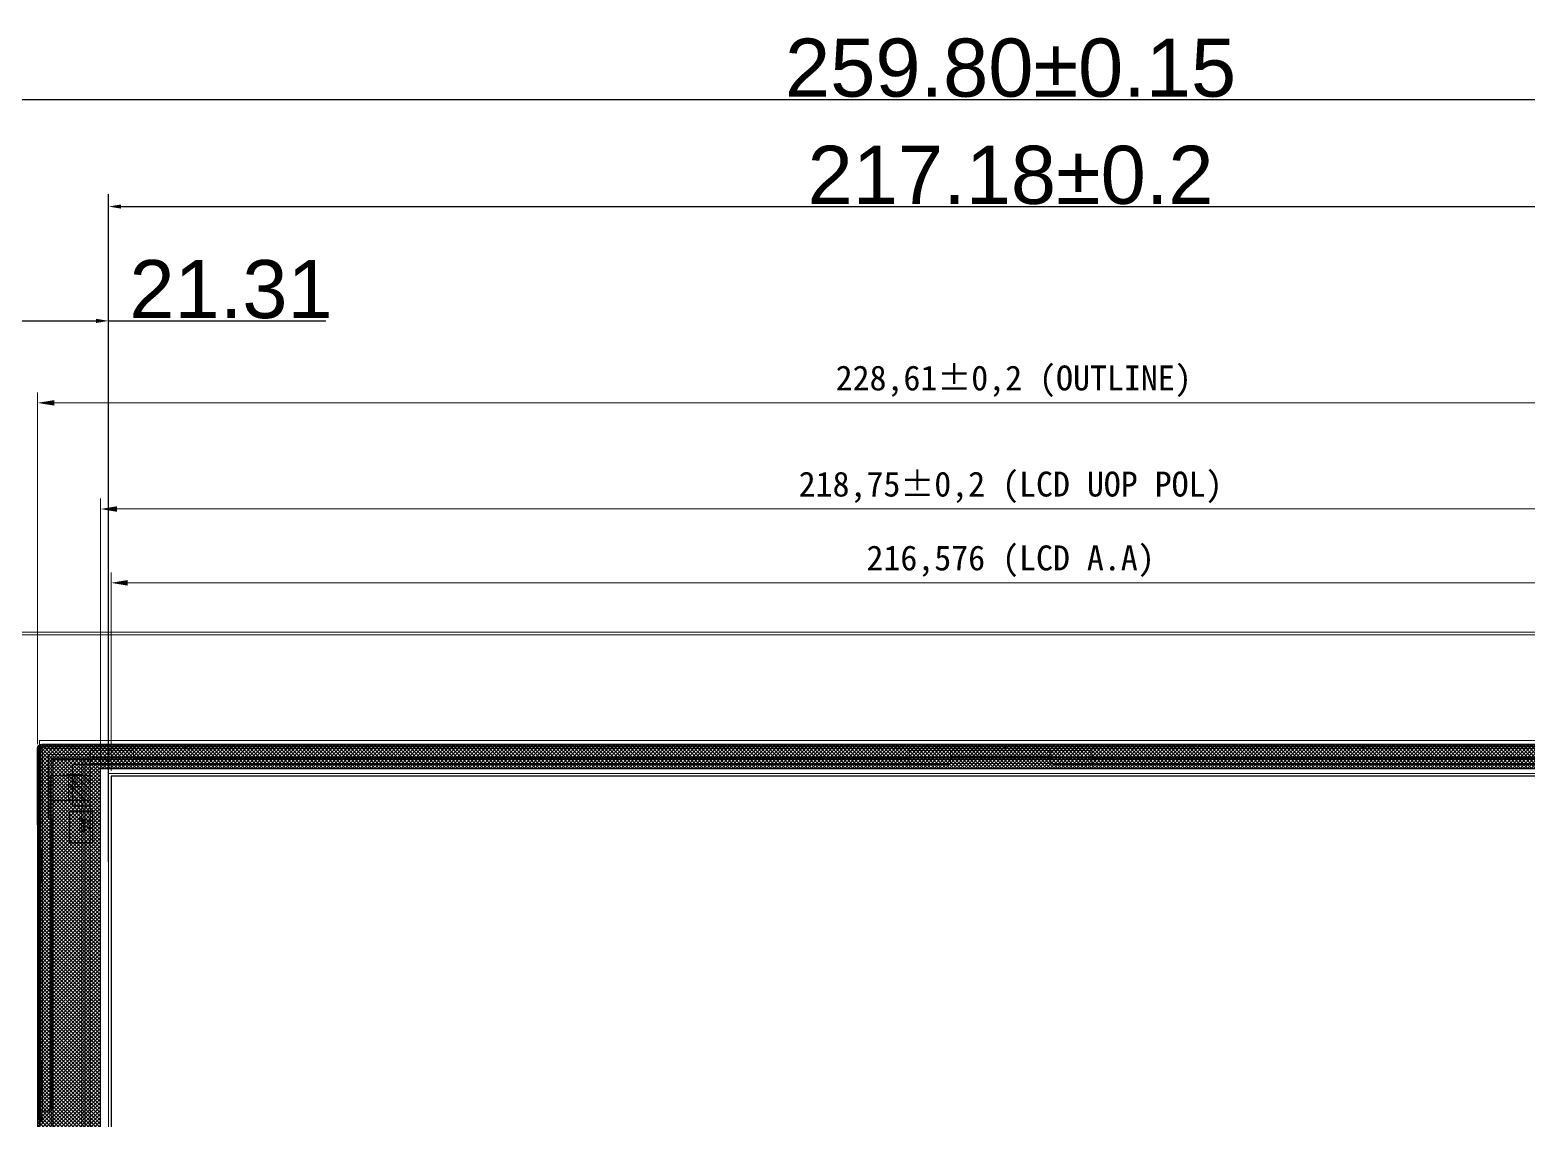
# Model space of a CAD drawing. Header units: millimetres. Extents: x 20850 to 34255, y -4073 to 3090.
# Drawn here: x 23519.4 to 23699.6, y 2577.5 to 2708.7 of the extents above; entities that cross this region are included whole.
import ezdxf

# ---------------------------------------------------------------- set-up
doc = ezdxf.new("R2010")
doc.units = ezdxf.units.MM
doc.header["$LTSCALE"] = 0.2
for name, color, linetype in [('Cover lens', 171, 'Continuous'), ('Sensor', 7, 'Continuous'), ('下铁框', 5, 'Continuous'), ('保护膜', 200, 'Continuous')]:
    doc.layers.add(name, color=color, linetype=linetype)
for name, color, linetype, lineweight in [('DIM（标注）', 3, 'Continuous', 0), ('FPC', 40, 'Continuous', 13), ('LCD', 1, 'Continuous', 13), ('尺寸', 3, 'Continuous', 18), ('标注', 6, 'Continuous', 18), ('胶框', 7, 'Continuous', 5)]:
    doc.layers.add(name, color=color, linetype=linetype, lineweight=lineweight)
doc.styles.add('ARIAL', font='arial.ttf')
doc.styles.get("Standard").update_dxf_attribs({"font": 'simkai.ttf', "width": 0.58, "height": 8})
doc.styles.add('宋体', font='', dxfattribs={"height": 3})
doc.styles.get('宋体').set_extended_font_data('SimSun')
doc.dimstyles.new('ISO-25', dxfattribs={"dimtxt": 2.5, "dimasz": 2.5, "dimexe": 1.25, "dimexo": 0.625, "dimtad": 1, "dimtxsty": 'Standard', "dimcen": 2.5, "dimadec": 0, "dimazin": 0, "dimtfac": 1, "dimtmove": 0, "dimatfit": 3, "dimfxl": 1, "dimarcsym": 0})
doc.dimstyles.new('ISO-25$0', dxfattribs={"dimtxt": 2.5, "dimasz": 1.5, "dimexe": 1.5, "dimexo": 0.5, "dimgap": 0.2, "dimtad": 1, "dimzin": 1, "dimdsep": 46, "dimtxsty": 'ARIAL', "dimcen": 0.5, "dimclrd": 256, "dimclre": 256, "dimclrt": 256, "dimadec": 0, "dimazin": 0, "dimtp": 1.2, "dimtm": 1.2, "dimtfac": 1, "dimtmove": 0, "dimatfit": 3, "dimfxl": 1, "dimtolj": 1, "dimarcsym": 0})

# ---------------------------------------------------------------- blocks, each defined once
blk = doc.blocks.new('7')
at = {"layer": '下铁框', "color": 4}
for p, q in [((-3213.99, 2056.71), (-3213.99, 1829.16)), ((-3213.79, 2056.71), (-3213.79, 1829.16)), ((-3213.49, 1992.5), (-3213.79, 1992.5)), ((-3213.49, 1992.5), (-3213.49, 1988.3)), ((-3213.49, 1988.3), (-3213.79, 1988.3)), ((-3213.49, 1945.23), (-3213.79, 1945.23)), ((-3213.49, 1945.23), (-3213.49, 1941.03)), ((-3213.49, 1941.03), (-3213.79, 1941.03)), ((-3213.49, 1897.97), (-3213.79, 1897.97)), ((-3213.49, 1897.97), (-3213.49, 1893.77)), ((-3213.49, 1893.77), (-3213.79, 1893.77)), ((-3213.49, 1850.7), (-3213.79, 1850.7)), ((-3213.49, 1850.7), (-3213.49, 1846.5)), ((-3213.49, 1846.5), (-3213.79, 1846.5)), ((-3213.99, 1831.26), (-3213.79, 1831.26)), ((-3201.52, 1829.26), (-3201.52, 1828.96)), ((-3197.32, 1829.26), (-3201.52, 1829.26)), ((-3197.32, 1829.26), (-3197.32, 1828.96)), ((-3175.92, 1829.26), (-3175.92, 1828.96)), ((-3171.72, 1829.26), (-3175.92, 1829.26)), ((-3171.72, 1829.26), (-3171.72, 1828.96)), ((-3169.28, 1828.96), (-3168.58, 1829.31)), ((-3213.59, 1828.96), (-3169.28, 1828.96)), ((-3213.59, 1828.76), (-3169.24, 1828.76)), ((-3211.49, 1828.76), (-3211.49, 1828.96)), ((-3169.24, 1828.76), (-3168.54, 1829.11))]:
    blk.add_line(p, q, dxfattribs=at)
for radius in [0.4, 0.2]:
    blk.add_arc((-3213.59, 1829.16), radius, 180, 270, dxfattribs=at)
blk = doc.blocks.new('*D21')
at = {"color": 7, "lineweight": -2, "transparency": 16777216}
for p, q in [((14817.29, 2492.33), (14817.29, 2516.23)), ((15033.86, 2492.33), (15033.86, 2516.23)), ((15031.86, 2514.98), (14819.29, 2514.98))]:
    blk.add_line(p, q, dxfattribs=at)
at = {"color": 7, "lineweight": 15, "transparency": 16777216}
for points in [[(14819.29, 2515.31), (14819.29, 2514.64), (14817.29, 2514.98)], [(15031.86, 2515.31), (15031.86, 2514.64), (15033.86, 2514.98)]]:
    blk.add_solid(points, dxfattribs=at)
at = {"layer": 'DefPoints', "color": 0, "lineweight": 15, "transparency": 16777216}
for p in [(14817.29, 2514.98), (14817.29, 2491.7), (15033.86, 2491.7)]:
    blk.add_point(p, dxfattribs=at)
at = {"color": 7, "transparency": 16777216, "insert": (14925.57, 2517.58), "char_height": 3, "attachment_point": 5, "style": '宋体'}
blk.add_mtext('216,576 (LCD A.A)', dxfattribs=at)
blk = doc.blocks.new('*D22')
at = {"color": 7, "lineweight": -2, "transparency": 16777216}
for p, q in [((14816.02, 2493.23), (14816.02, 2525.12)), ((15034.76, 2493.23), (15034.76, 2525.12)), ((15032.76, 2523.87), (14818.02, 2523.87))]:
    blk.add_line(p, q, dxfattribs=at)
at = {"color": 7, "lineweight": 15, "transparency": 16777216}
for points in [[(14818.02, 2524.2), (14818.02, 2523.53), (14816.02, 2523.87)], [(15032.76, 2524.2), (15032.76, 2523.53), (15034.76, 2523.87)]]:
    blk.add_solid(points, dxfattribs=at)
at = {"layer": 'DefPoints', "color": 0, "lineweight": 15, "transparency": 16777216}
for p in [(14816.02, 2523.87), (14816.02, 2492.6), (15034.76, 2492.6)]:
    blk.add_point(p, dxfattribs=at)
at = {"color": 7, "transparency": 16777216, "insert": (14925.57, 2526.47), "char_height": 3, "attachment_point": 5, "style": '宋体'}
blk.add_mtext('218,75±0,2 (LCD UOP POL)', dxfattribs=at)
blk = doc.blocks.new('*D25')
at = {"color": 7, "lineweight": -2, "transparency": 16777216}
for p, q in [((14808.44, 2495.55), (14808.44, 2537.9)), ((15037.04, 2495.55), (15037.04, 2537.9)), ((15035.04, 2536.65), (14810.44, 2536.65))]:
    blk.add_line(p, q, dxfattribs=at)
at = {"color": 7, "lineweight": 15, "transparency": 16777216}
for points in [[(14810.44, 2536.98), (14810.44, 2536.32), (14808.44, 2536.65)], [(15035.04, 2536.98), (15035.04, 2536.32), (15037.04, 2536.65)]]:
    blk.add_solid(points, dxfattribs=at)
at = {"layer": 'DefPoints', "color": 0, "lineweight": 15, "transparency": 16777216}
for p in [(14808.44, 2536.65), (14808.44, 2494.92), (15037.04, 2494.92)]:
    blk.add_point(p, dxfattribs=at)
at = {"color": 7, "transparency": 16777216, "insert": (14925.94, 2539.25), "char_height": 3, "attachment_point": 5, "style": '宋体'}
blk.add_mtext('228,61±0,2 (OUTLINE)', dxfattribs=at)
blk = doc.blocks.new('A$C6A9F3E21')
at = {"layer": '尺寸'}
h = blk.add_hatch(color=7, dxfattribs=at)
h.set_gradient(color1=(0, 255, 0), color2=(20, 255, 20), one_color=1, tint=0.54)
edge = h.paths.add_edge_path(flags=16)
edge.add_arc((10.05, 16.2), 0.175, 0, 360)
edge = h.paths.add_edge_path()
edge.add_line((10.95, 16.6), (8.9, 16.6))
edge.add_line((8.9, 16.6), (8.9, 16.38))
edge.add_arc((8.9, 16.2), 0.175, -90, 90, ccw=False)
edge.add_line((8.9, 16.03), (8.9, 15.8))
edge.add_line((8.9, 15.8), (10.95, 15.8))
edge.add_line((10.95, 15.8), (10.95, 16.6))
h = blk.add_hatch(color=7, dxfattribs=at)
h.set_gradient(color1=(255, 0, 0), color2=(255, 20, 20), one_color=1, tint=0.54)
edge = h.paths.add_edge_path(flags=16)
edge.add_arc((14.25, 16.2), 0.175, 0, 360)
edge = h.paths.add_edge_path()
edge.add_line((13.35, 16.6), (15.4, 16.6))
edge.add_line((15.4, 16.6), (15.4, 16.38))
edge.add_arc((15.4, 16.2), 0.175, 90, 270)
edge.add_line((15.4, 16.03), (15.4, 15.8))
edge.add_line((15.4, 15.8), (13.35, 15.8))
edge.add_line((13.35, 15.8), (13.35, 16.6))
h = blk.add_hatch(color=7, dxfattribs=at)
h.set_gradient(color1=(0, 255, 0), color2=(20, 255, 20), one_color=1, tint=0.54)
edge = h.paths.add_edge_path(flags=16)
edge.add_arc((0.95, 1.15), 0.175, 0, 360)
edge = h.paths.add_edge_path()
edge.add_line((1.35, 0), (1.12, 0))
edge.add_arc((0.95, 0), 0.175, 360, 540)
edge.add_line((0.77, 0), (0.55, 0))
edge.add_line((0.55, 0), (0.55, 3.8))
edge.add_line((0.55, 3.8), (1.35, 3.8))
edge.add_line((1.35, 3.8), (1.35, 0))
h = blk.add_hatch(color=7, dxfattribs=at)
h.set_gradient(color1=(255, 0, 0), color2=(255, 20, 20), one_color=1, tint=0.54)
edge = h.paths.add_edge_path(flags=16)
edge.add_arc((2.55, 1.58), 0.175, 0, 360)
edge = h.paths.add_edge_path()
edge.add_line((2.95, 0), (2.72, 0))
edge.add_arc((2.55, 0), 0.175, 360, 540)
edge.add_line((2.37, 0), (2.15, 0))
edge.add_line((2.15, 0), (2.15, 3.8))
edge.add_line((2.15, 3.8), (2.95, 3.8))
edge.add_line((2.95, 3.8), (2.95, 0))
at = {"layer": '尺寸', "color": 7}
for p, q in [((8.9, 16.6), (8.9, 16.9)), ((8.9, 16.9), (12.15, 16.9)), ((8.9, 16.6), (8.9, 16.38)), ((10.95, 16.6), (8.9, 16.6)), ((10.95, 16.6), (10.95, 15.8)), ((15.4, 16.9), (12.15, 16.9)), ((15.4, 16.6), (15.4, 16.9)), ((8.9, 16.03), (8.9, 15.8)), ((8.9, 15.5), (8.9, 15.8)), ((8.9, 15.8), (10.95, 15.8)), ((8.9, 15.5), (10.1, 15.5)), ((10.4, 12.94), (10.4, 15.2)), ((13.9, 15.2), (13.9, 10.58)), ((15.4, 15.5), (14.2, 15.5)), ((15.4, 15.5), (15.4, 15.8)), ((0.46, 8.81), (10.01, 12.38)), ((3.96, 6.46), (13.51, 10.02)), ((0, 0.3), (0, 8.23)), ((3.5, 0.3), (3.5, 5.88)), ((0.55, 0), (0.3, 0)), ((1.35, 0), (2.15, 0)), ((2.95, 0), (3.2, 0))]:
    blk.add_line(p, q, dxfattribs=at)
at = {"layer": '尺寸', "color": 1}
for p, q in [((13.35, 16.6), (13.35, 15.8)), ((13.35, 16.6), (15.4, 16.6)), ((15.4, 16.6), (15.4, 16.38)), ((15.4, 15.8), (13.35, 15.8)), ((15.4, 16.03), (15.4, 15.8)), ((2.15, 3.8), (2.95, 3.8)), ((2.15, 0), (2.15, 3.8)), ((2.95, 3.8), (2.95, 0)), ((2.37, 0), (2.15, 0)), ((2.95, 0), (2.72, 0))]:
    blk.add_line(p, q, dxfattribs=at)
at = {"layer": '尺寸', "color": 3}
for p, q in [((0.55, 3.8), (1.35, 3.8)), ((0.55, 0), (0.55, 3.8)), ((1.35, 3.8), (1.35, 0)), ((0.77, 0), (0.55, 0)), ((1.35, 0), (1.12, 0))]:
    blk.add_line(p, q, dxfattribs=at)
for centre in [(10.05, 16.2), (0.95, 1.15)]:
    blk.add_circle(centre, 0.175, dxfattribs=at)
at = {"layer": '尺寸', "color": 1}
for centre in [(14.25, 16.2), (2.55, 1.58)]:
    blk.add_circle(centre, 0.175, dxfattribs=at)
at = {"layer": '尺寸', "color": 3}
for centre, start, end in [((8.9, 16.2), 270, 90), ((0.95, 0), 360, 180)]:
    blk.add_arc(centre, 0.175, start, end, dxfattribs=at)
at = {"layer": '尺寸', "color": 1}
for centre, start, end in [((15.4, 16.2), 90, 270), ((2.55, 0), 360, 180)]:
    blk.add_arc(centre, 0.175, start, end, dxfattribs=at)
at = {"layer": '尺寸', "color": 7}
for centre, radius, start, end in [((10.1, 15.2), 0.3, 0, 90), ((14.2, 15.2), 0.3, 90, 180), ((9.8, 12.94), 0.6, 290.4542, 359.9671), ((13.3, 10.58), 0.6, 290.4542, 0), ((0.6, 8.23), 0.6, 103.5725, 180), ((4.1, 5.88), 0.6, 103.5725, 180), ((0.3, 0.3), 0.3, 180, 270), ((3.2, 0.3), 0.3, 270, 0)]:
    blk.add_arc(centre, radius, start, end, dxfattribs=at)
at = {"layer": 'FPC', "color": 7}
for p in [(11.05, 14.67), (0.72, 4.06)]:
    blk.add_text('K', height=0.8, dxfattribs=at).set_placement(p)
at = {"layer": 'FPC', "color": 7, "text_generation_flag": 2}
for p in [(13.32, 14.75), (2.76, 4.15)]:
    blk.add_text('A', height=0.8, dxfattribs=at).set_placement(p)
at = {"layer": 'FPC', "color": 7}
blk.add_text('FCXFPC169-W1', height=0.8, rotation=18.2968, dxfattribs=at).set_placement((3.17, 7.76))
blk = doc.blocks.new('A$C16496DF1')
h = blk.add_hatch()
h.set_pattern_fill('ANSI31', scale=0.2, style=0)
h.set_pattern_definition([(45, (-2585.71535, -350.09796), (-0.4490128, 0.4490128), [])])
h.paths.add_polyline_path([(3.75, 20.27), (6.75, 20.27), (6.75, 17.66), (3.75, 17.66)])
at = {"color": 7}
for p, q in [((1.2, 20.27), (2.29, 20.27)), ((3.75, 17.66), (6.75, 17.66))]:
    blk.add_line(p, q, dxfattribs=at)
for points in [[(6.75, 20.27), (3.75, 20.27), (3.75, 15.45), (6.75, 15.45)], [(3.75, 20.27), (6.75, 20.27), (6.75, 17.66), (3.75, 17.66)]]:
    blk.add_lwpolyline(points, close=True, dxfattribs=at)
at = {"layer": '胶框', "color": 7, "lineweight": 0}
for p, q in [((0.3, 241.73), (0.3, 14.83)), ((1.52, 241.67), (1.52, 20.27)), ((2.29, 240.75), (2.29, 20.27)), ((0, 174.17), (0, 177.17)), ((0, 177.17), (0.3, 177.17)), ((0, 174.17), (0.3, 174.17)), ((0, 126.9), (0, 129.9)), ((0, 129.9), (0.3, 129.9)), ((0, 126.9), (0.3, 126.9)), ((0, 79.64), (0, 82.64)), ((0, 82.64), (0.3, 82.64)), ((0, 79.64), (0.3, 79.64)), ((0, 32.37), (0, 35.37)), ((0, 35.37), (0.3, 35.37)), ((0, 32.37), (0.3, 32.37)), ((1.2, 20.27), (1.2, 15.23)), ((140.71, 20.27), (2.29, 20.27)), ((1.2, 15.23), (4.4, 15.23)), ((4.7, 15.45), (4.4, 15.23)), ((4.7, 15.45), (43.95, 15.45)), ((44.15, 14.33), (44.15, 15.25)), ((45.12, 14.63), (44.63, 14.38)), ((0.8, 14.33), (44.4, 14.33)), ((13.12, 14.33), (13.12, 14.03)), ((16.12, 14.03), (13.12, 14.03)), ((16.12, 14.33), (16.12, 14.03)), ((38.72, 14.33), (38.72, 14.03)), ((41.72, 14.03), (38.72, 14.03)), ((41.72, 14.33), (41.72, 14.03))]:
    blk.add_line(p, q, dxfattribs=at)
for centre, radius, start, end in [((0.8, 14.83), 0.5, 180, 270), ((43.95, 15.25), 0.2, 0, 90), ((44.4, 14.83), 0.5, 270, 296.5651)]:
    blk.add_arc(centre, radius, start, end, dxfattribs=at)
at = {"layer": 'DIM（标注）', "color": 4, "linetype": 'Continuous'}
blk.add_blockref('7', (3214.04, -1814.78), dxfattribs=at)
at = {"layer": 'DIM（标注）', "color": 7, "linetype": 'Continuous'}
blk.add_blockref('A$C6A9F3E21', (37.29, 0), dxfattribs=at)
blk = doc.blocks.new('*D77')
at = {"layer": 'DefPoints', "color": 0, "lineweight": 15, "transparency": 16777216}
for p in [(23767.3, 2700.33), (23767.3, 2622.42), (23507.5, 2617.6)]:
    blk.add_point(p, dxfattribs=at)
at = {"layer": 'DIM（标注）', "lineweight": -2, "transparency": 16777216}
for p, q in [((23507.5, 2618.1), (23507.5, 2701.83)), ((23767.3, 2622.92), (23767.3, 2701.83)), ((23509, 2700.33), (23765.8, 2700.33))]:
    blk.add_line(p, q, dxfattribs=at)
at = {"layer": 'DIM（标注）', "lineweight": 15, "transparency": 16777216}
for points in [[(23509, 2700.58), (23509, 2700.08), (23507.5, 2700.33)], [(23765.8, 2700.58), (23765.8, 2700.08), (23767.3, 2700.33)]]:
    blk.add_solid(points, dxfattribs=at)
at = {"layer": 'DIM（标注）', "transparency": 16777216, "insert": (23637.4, 2704.11), "char_height": 7, "attachment_point": 5, "style": 'ARIAL'}
blk.add_mtext('\\A1;259.80±0.15', dxfattribs=at)
blk = doc.blocks.new('*D78')
at = {"layer": 'DefPoints', "color": 0, "lineweight": 15, "transparency": 16777216}
for p in [(23745.99, 2687.43), (23528.82, 2609.76), (23745.99, 2609.76)]:
    blk.add_point(p, dxfattribs=at)
at = {"layer": 'DIM（标注）', "lineweight": -2, "transparency": 16777216}
for p, q in [((23528.82, 2610.26), (23528.82, 2688.93)), ((23745.99, 2610.26), (23745.99, 2688.93)), ((23530.32, 2687.43), (23744.49, 2687.43))]:
    blk.add_line(p, q, dxfattribs=at)
at = {"layer": 'DIM（标注）', "lineweight": 15, "transparency": 16777216}
for points in [[(23530.32, 2687.68), (23530.32, 2687.18), (23528.82, 2687.43)], [(23744.49, 2687.68), (23744.49, 2687.18), (23745.99, 2687.43)]]:
    blk.add_solid(points, dxfattribs=at)
at = {"layer": 'DIM（标注）', "transparency": 16777216, "insert": (23637.4, 2691.2), "char_height": 7, "attachment_point": 5, "style": 'ARIAL'}
blk.add_mtext('\\A1;217.18±0.2', dxfattribs=at)
blk = doc.blocks.new('*D81')
at = {"layer": 'DefPoints', "color": 0, "lineweight": 15, "transparency": 16777216}
for p in [(23528.82, 2673.66), (23507.5, 2608.02), (23528.82, 2608.02)]:
    blk.add_point(p, dxfattribs=at)
at = {"layer": 'DIM（标注）', "lineweight": -2, "transparency": 16777216}
for p, q in [((23507.5, 2608.52), (23507.5, 2675.16)), ((23528.82, 2608.52), (23528.82, 2675.16)), ((23509, 2673.66), (23527.32, 2673.66)), ((23528.82, 2673.66), (23554.96, 2673.66))]:
    blk.add_line(p, q, dxfattribs=at)
at = {"layer": 'DIM（标注）', "lineweight": 15, "transparency": 16777216}
for points in [[(23509, 2673.91), (23509, 2673.41), (23507.5, 2673.66)], [(23527.32, 2673.91), (23527.32, 2673.41), (23528.82, 2673.66)]]:
    blk.add_solid(points, dxfattribs=at)
at = {"layer": 'DIM（标注）', "transparency": 16777216, "insert": (23543.56, 2677.44), "char_height": 7, "attachment_point": 5, "style": 'ARIAL'}
blk.add_mtext('\\A1;21.31', dxfattribs=at)
blk = doc.blocks.new('fsddfdsfsfsdf')
h = blk.add_hatch()
h.set_pattern_fill('ANSI37', scale=0.1, angle=-90, style=0)
h.set_pattern_definition([(315, (14380.16406, 7288.82405), (0.224506403, 0.224506403), []), (45, (14380.16406, 7288.82405), (-0.224506403, 0.224506403), [])])
edge = h.paths.add_edge_path()
edge.add_line((14808.9353, 2352.5214), (15036.4433, 2352.5214))
edge.add_arc((15036.4433, 2353.1214), 0.6, -90, 0)
edge.add_line((15037.0433, 2353.1214), (15037.0433, 2494.9214))
edge.add_arc((15036.4433, 2494.9214), 0.6, 0, 90)
edge.add_line((15036.4433, 2495.5214), (14808.9353, 2495.5214))
edge.add_arc((14808.9353, 2495.0214), 0.5, 90, 180)
edge.add_line((14808.4353, 2495.0214), (14808.4353, 2353.0214))
edge.add_arc((14808.9353, 2353.0214), 0.5, 180, 270)
h.paths.add_polyline_path([(14816.0153, 2355.4414), (14816.0153, 2492.6014), (15034.7613, 2492.6014), (15034.7613, 2355.4414)], flags=16)
at = {"color": 7, "lineweight": 0}
for p, q in [((14808.8433, 2494.7214), (14808.8433, 2451.0164)), ((14809.0433, 2494.7214), (14808.8433, 2494.7214)), ((14809.0433, 2494.7214), (14809.0433, 2451.3737)), ((14809.3433, 2495.0214), (14809.3433, 2495.2214)), ((15036.2433, 2495.2214), (14809.3433, 2495.2214)), ((15036.2433, 2495.0214), (14809.3433, 2495.0214)), ((14809.7463, 2494.3214), (14809.7463, 2486.7214)), ((14814.7873, 2494.3214), (14809.7463, 2494.3214)), ((14819.9873, 2494.8014), (14814.7873, 2494.8014)), ((14819.9873, 2493.1014), (14819.9873, 2494.8014)), ((14826.8883, 2495.5214), (14829.8883, 2495.5214)), ((14826.8883, 2495.5214), (14826.8883, 2495.2214)), ((14829.8883, 2495.5214), (14829.8883, 2495.2214)), ((14874.1533, 2495.5214), (14877.1533, 2495.5214)), ((14874.1533, 2495.5214), (14874.1533, 2495.2214)), ((14877.1533, 2495.5214), (14877.1533, 2495.2214)), ((14935.3433, 2494.8014), (14913.3433, 2494.8014)), ((14913.3433, 2494.8014), (14913.3433, 2493.1014)), ((14918.3433, 2494.8014), (14918.3433, 2493.4014)), ((14921.4183, 2495.5214), (14924.4183, 2495.5214)), ((14921.4183, 2495.5214), (14921.4183, 2495.2214)), ((14924.4183, 2495.5214), (14924.4183, 2495.2214)), ((14930.3433, 2494.8014), (14930.3433, 2493.4014)), ((14935.3433, 2493.1014), (14935.3433, 2494.8014)), ((14968.6833, 2495.5214), (14971.6833, 2495.5214)), ((14968.6833, 2495.5214), (14968.6833, 2495.2214)), ((14971.6833, 2495.5214), (14971.6833, 2495.2214)), ((14814.7873, 2354.9414), (14814.7873, 2493.1014)), ((14918.0433, 2493.1014), (14814.7873, 2493.1014)), ((14913.3433, 2493.8014), (14819.9873, 2493.8014)), ((14930.3433, 2494.0914), (14918.3433, 2494.0914)), ((15035.2633, 2493.1014), (14930.6433, 2493.1014)), ((15030.0633, 2493.8014), (14935.3433, 2493.8014)), ((14810.1833, 2486.4214), (14809.7463, 2486.7214)), ((14810.1833, 2486.4214), (14810.1833, 2451.5737)), ((14808.5433, 2479.4014), (14808.5433, 2482.4014)), ((14808.8433, 2482.4014), (14808.5433, 2482.4014)), ((14808.8433, 2479.4014), (14808.5433, 2479.4014)), ((14808.5433, 2453.8017), (14808.5433, 2456.8017)), ((14808.8433, 2456.8017), (14808.5433, 2456.8017)), ((14808.8433, 2453.8017), (14808.5433, 2453.8017)), ((14808.8433, 2451.3737), (14809.9833, 2451.3737)), ((14809.1405, 2450.304), (14808.8961, 2450.7928))]:
    blk.add_line(p, q, dxfattribs=at)
at = {"color": 7}
for p, q in [((14814.7873, 2494.8014), (14814.7873, 2493.1014)), ((14812.6373, 2488.1014), (14812.6373, 2493.1014)), ((14814.7873, 2493.1014), (14812.6373, 2493.1014)), ((14814.7873, 2488.1014), (14812.6373, 2488.1014))]:
    blk.add_line(p, q, dxfattribs=at)
blk.add_lwpolyline([(14808.9353, 2352.5214), (15036.4433, 2352.5214, 0.41421356), (15037.0433, 2353.1214), (15037.0433, 2494.9214, 0.41421356), (15036.4433, 2495.5214), (14808.9353, 2495.5214, 0.41421356), (14808.4353, 2495.0214), (14808.4353, 2353.0214, 0.41421356)], format="xyb", close=True, dxfattribs=at)
at = {"ltscale": 3}
blk.add_lwpolyline([(14808.7152, 2366.0524), (14808.7154, 2485.4542, 0.19891536), (14808.6568, 2485.5956), (14808.4939, 2485.7585, -0.198915), (14808.4353, 2485.817), (14808.4353, 2495.0214, -0.41421356), (14808.9353, 2495.5214), (15036.4853, 2495.5214, -0.41421356), (15036.9853, 2495.0214), (15036.9853, 2353.1214, -0.41421356), (15036.4853, 2352.6214), (14808.9353, 2352.6214, -0.41421356), (14808.4353, 2353.1214), (14808.4353, 2365.5655, -0.198915), (14808.4939, 2365.624), (14808.5687, 2365.6989)], format="xyb", dxfattribs=at)
at = {"color": 7}
for points in [[(14810.2853, 2493.7014), (14810.2853, 2354.3414), (15035.8613, 2354.3414), (15035.8613, 2493.7014)], [(14816.0153, 2355.4414), (14816.0153, 2492.6014), (15034.7613, 2492.6014), (15034.7613, 2355.4414)], [(14817.2853, 2356.3414), (15033.8613, 2356.3414), (15033.8613, 2491.7014), (14817.2853, 2491.7014)], [(14815.0678, 2487.5014), (14815.0678, 2483.6593), (14812.3091, 2483.6593), (14812.3091, 2487.5014)]]:
    blk.add_lwpolyline(points, close=True, dxfattribs=at)
blk.add_lwpolyline([(14814.1213, 2493.7014), (14814.1213, 2354.3414)], dxfattribs=at)
at = {"color": 7, "lineweight": 0}
for centre, radius, start, end in [((14809.3433, 2494.7214), 0.5, 90, 180), ((14809.3433, 2494.7214), 0.3, 90, 180), ((14918.0433, 2493.4014), 0.3, 270, 0), ((14930.6433, 2493.4014), 0.3, 180, 270), ((14809.3433, 2451.0164), 0.5, 180, 206.565051), ((14809.9833, 2451.5737), 0.2, 270, 0)]:
    blk.add_arc(centre, radius, start, end, dxfattribs=at)
at = {"layer": '标注', "color": 6}
for points in [[(15035.8613, 2493.9014), (15035.8613, 2354.1414), (14810.0613, 2354.1414), (14810.0613, 2493.9014)], [(15035.8613, 2493.9014), (15035.8613, 2354.1414), (14810.0613, 2354.1414), (14810.0613, 2493.9014)], [(15035.8613, 2493.9014), (15035.8613, 2354.1414), (14813.7613, 2354.1414), (14813.7613, 2493.9014)], [(15035.8613, 2493.9014), (15035.8613, 2354.1414), (14813.7613, 2354.1414), (14813.7613, 2493.9014)], [(15033.8613, 2491.7014), (15033.8613, 2356.3414), (14817.2853, 2356.3414), (14817.2853, 2491.7014)], [(15033.8613, 2491.7014), (15033.8613, 2356.3414), (14817.2853, 2356.3414), (14817.2853, 2491.7014)]]:
    blk.add_lwpolyline(points, close=True, dxfattribs=at)
at = {"layer": '标注', "color": 1}
blk.add_lwpolyline([(14812.1613, 2490.4014), (14812.1613, 2491.9014), (14813.7613, 2491.9014), (14813.7613, 2490.4014)], close=True, dxfattribs=at)
blk.add_lwpolyline([(14812.1613, 2490.4014), (14812.1613, 2491.9014), (14813.7613, 2491.9014), (14813.7613, 2490.4014)], close=True, dxfattribs=at)
at = {"color": 7, "linetype": 'Continuous', "rotation": 270}
blk.add_blockref('7', (12979.7378, -718.5193), dxfattribs=at)
at = {"layer": '标注', "color": 1, "rotation": 270}
blk.add_blockref('A$C16496DF1', (14794.5056, 2495.5214), dxfattribs=at)
at = {"color": 7}
blk.add_text('AG', height=1.33889, rotation=270, dxfattribs=at).set_placement((14813.4407, 2486.7202))
at = {"layer": 'LCD', "color": 4, "style": '宋体'}
blk.add_text('Ag', height=0.9, rotation=270, dxfattribs=at).set_placement((14812.6008, 2491.7958))
blk.add_text('Ag', height=0.9, rotation=270, dxfattribs=at).set_placement((14812.6008, 2491.7958))
at = {"color": 7}
for base, p1, p2, text, override, picture, middle in [((14808.4353, 2536.6501), (15037.0433, 2494.9214), (14808.4353, 2494.9214), '<> (OUTLINE)', {"dimtxt": 3, "dimasz": 2, "dimgap": 0.625, "dimtxsty": '宋体', "dimclrd": 7, "dimclre": 7, "dimclrt": 7, "dimtol": 1, "dimlim": 0, "dimtp": 0.2, "dimtm": 0.2}, '*D25', (14925.9371, 2536.6501)), ((14816.0153, 2523.8662), (15034.7613, 2492.6014), (14816.0153, 2492.6014), '<> (LCD UOP POL)', {"dimtxt": 3, "dimasz": 2, "dimgap": 0.625, "dimtxsty": '宋体', "dimclrd": 7, "dimclre": 7, "dimclrt": 7, "dimtol": 1, "dimlim": 0, "dimtp": 0.2, "dimtm": 0.2}, '*D22', (14925.5733, 2523.8662)), ((14817.2853, 2514.9767), (15033.8613, 2491.7014), (14817.2853, 2491.7014), '<> (LCD A.A)', {"dimtxt": 3, "dimasz": 2, "dimdec": 3, "dimtxsty": '宋体', "dimclrd": 7, "dimclre": 7, "dimclrt": 7}, '*D21', (14925.5733, 2514.9767))]:
    dim = blk.add_linear_dim(base=base, p1=p1, p2=p2, text=text, dimstyle='ISO-25', override=override, dxfattribs=at)
    dim.commit()
    dim.dimension.update_dxf_attribs({"geometry": picture, "text_midpoint": middle, "dimtype": 128})

msp = doc.modelspace()

# ---------------------------------------------------------------- linework, layer by layer
at = {"layer": 'Cover lens', "linetype": 'Continuous', "lineweight": 0}
msp.add_lwpolyline([(23757.3036, 2636.1615), (23517.5036, 2636.1615, 0.41421356), (23507.5036, 2626.1615), (23507.5036, 2476.1615, 0.41421356), (23517.5036, 2466.1615), (23757.3036, 2466.1615, 0.41421356), (23767.3036, 2476.1615), (23767.3036, 2626.1615, 0.41421356)], format="xyb", close=True, dxfattribs=at)
msp.add_lwpolyline([(23528.8156, 2619.1415), (23745.9916, 2619.1415), (23745.9916, 2483.1815), (23528.8156, 2483.1815)], close=True, dxfattribs=at)
at = {"layer": 'Sensor', "color": 7, "linetype": 'Continuous', "lineweight": 0}
msp.add_lwpolyline([(23749.9936, 2623.1415), (23520.5036, 2623.1415), (23520.5036, 2478.4315), (23749.9936, 2478.4315)], close=True, dxfattribs=at)
at = {"layer": '保护膜', "linetype": 'Continuous', "lineweight": 0}
msp.add_lwpolyline([(23502.8036, 2470.4615), (23502.8036, 2467.4615, 0.41421356), (23503.8036, 2466.4615), (23757.3036, 2466.4615, 0.41421356), (23767.0036, 2476.1615), (23767.0036, 2626.1615, 0.41421356), (23757.3036, 2635.8615), (23517.5036, 2635.8615, 0.41421356), (23507.8036, 2626.1615), (23507.8036, 2472.4615, -0.41421356), (23506.8036, 2471.4615), (23503.8036, 2471.4615, 0.41421356)], format="xyb", close=True, dxfattribs=at)

# ---------------------------------------------------------------- block references
at = {"color": 1, "lineweight": 15}
msp.add_blockref('fsddfdsfsfsdf', (8711.8303, 127.1401), dxfattribs=at)

# ---------------------------------------------------------------- dimensions: what is measured, and where the dimension line sits
at = {"layer": 'DIM（标注）', "color": 4}
for base, p1, p2, override, picture, middle in [((23767.3036, 2700.3315), (23507.5036, 2617.6032), (23767.3036, 2622.4239), {"dimtxt": 7, "dimtol": 1, "dimtp": 0.15, "dimtm": 0.15, "dimfxl": 0.18, "dimtfillclr": 1}, '*D77', (23637.4036, 2704.1055)), ((23745.9916, 2687.4254), (23528.8156, 2609.7638), (23745.9916, 2609.7638), {"dimtxt": 7, "dimtol": 1, "dimtp": 0.2, "dimtm": 0.2, "dimfxl": 0.18, "dimtfillclr": 1}, '*D78', (23637.4036, 2691.1994))]:
    dim = msp.add_linear_dim(base=base, p1=p1, p2=p2, dimstyle='ISO-25$0', override=override, dxfattribs=at)
    dim.commit()
    dim.dimension.update_dxf_attribs({"geometry": picture, "text_midpoint": middle})
dim = msp.add_linear_dim(base=(23528.8156, 2673.664), p1=(23507.5036, 2608.0224), p2=(23528.8156, 2608.0224), dimstyle='ISO-25$0', override={"dimtxt": 7, "dimgap": 0.2, "dimtol": 0, "dimlim": 0, "dimtp": 0.2, "dimtm": 0.2, "dimfxl": 0.18, "dimtfillclr": 1}, dxfattribs=at)
dim.commit()
dim.dimension.update_dxf_attribs({"geometry": '*D81', "text_midpoint": (23543.5629, 2673.664), "dimtype": 160})

doc.saveas('drawing.dxf')
